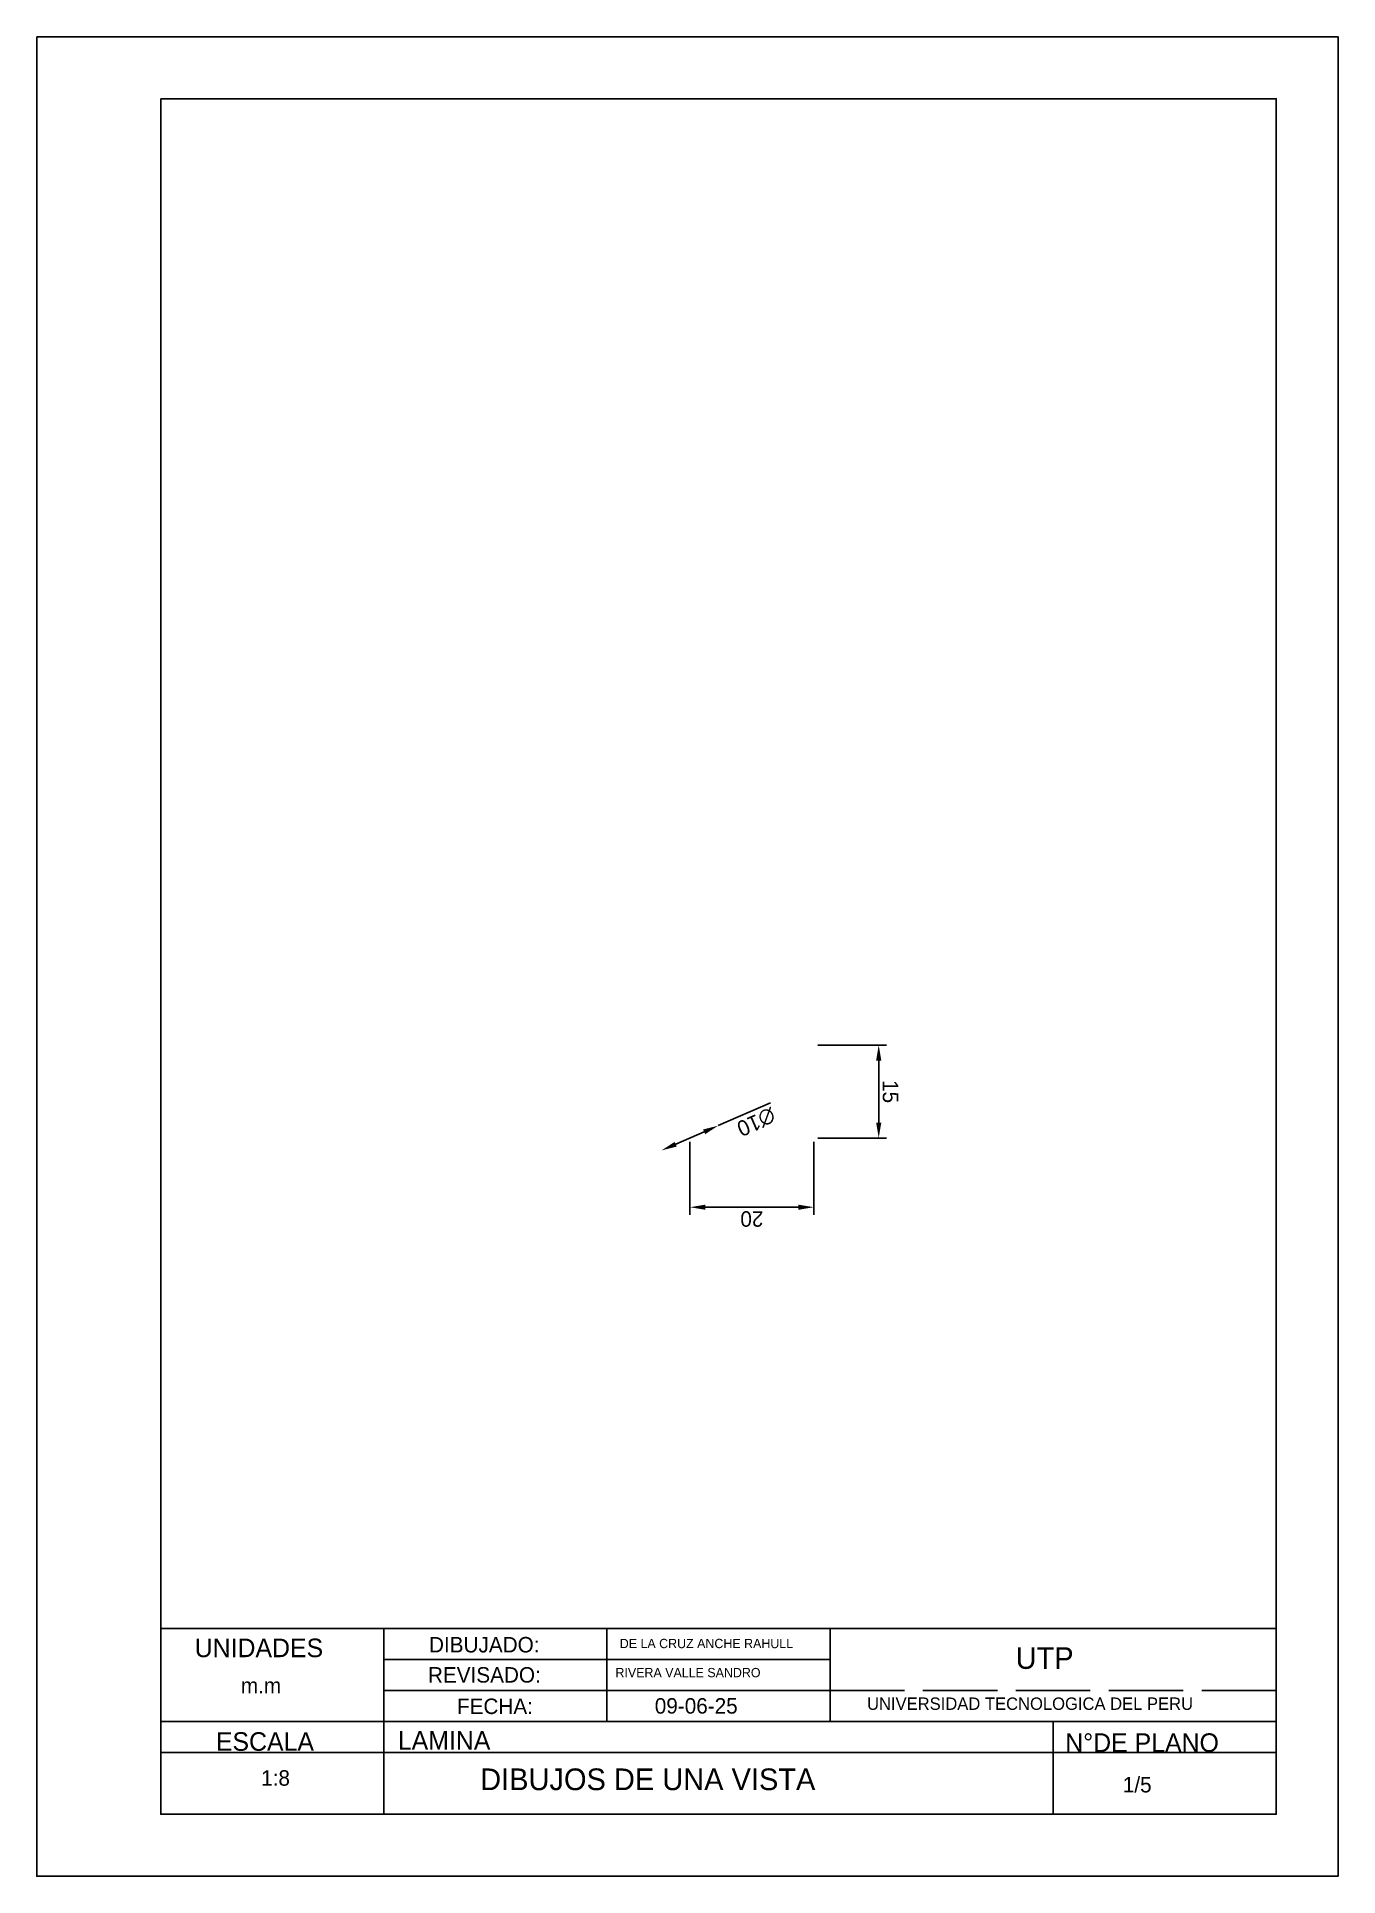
# Model space of a CAD drawing. Header units: millimetres. Extents: x 251 to 461, y -50 to 247.
import ezdxf

# ---------------------------------------------------------------- set-up
doc = ezdxf.new("R2010")
doc.units = ezdxf.units.MM
doc.linetypes.add('ACAD_ISO02W100', pattern=[15, 12, -3])
doc.dimstyles.new('ISO-25', dxfattribs={"dimtxt": 2.5, "dimasz": 2.5, "dimexe": 1.25, "dimexo": 0.625, "dimtad": 1, "dimtxsty": 'Standard', "dimcen": 2.5, "dimadec": 0, "dimazin": 0, "dimtfac": 1, "dimtmove": 0, "dimatfit": 2, "dimfxl": 1, "dimarcsym": 0})

# ---------------------------------------------------------------- blocks, each defined once
blk = doc.blocks.new('*D10')
at = {"color": 0, "lineweight": -2, "transparency": 16777216}
for p, q in [((376.64, 84.13), (387.73, 84.13)), ((386.48, 71.63), (386.48, 81.63)), ((376.64, 69.13), (387.73, 69.13))]:
    blk.add_line(p, q, dxfattribs=at)
at = {"color": 0, "transparency": 16777216}
for points in [[(386.9, 81.63), (386.06, 81.63), (386.48, 84.13)], [(386.9, 71.63), (386.06, 71.63), (386.48, 69.13)]]:
    blk.add_solid(points, dxfattribs=at)
at = {"layer": 'Defpoints', "color": 0, "transparency": 16777216}
for p in [(376.01, 84.13), (386.48, 84.13), (376.01, 69.13)]:
    blk.add_point(p, dxfattribs=at)
at = {"color": 0, "transparency": 16777216, "insert": (388.36, 76.63), "char_height": 2.5, "attachment_point": 5, "rotation": 270}
blk.add_mtext('15', dxfattribs=at)
blk = doc.blocks.new('*D11')
at = {"color": 0, "lineweight": -2, "transparency": 16777216}
for p, q in [((356.01, 68.51), (356.01, 56.71)), ((376.01, 68.51), (376.01, 56.71)), ((373.51, 57.96), (358.51, 57.96))]:
    blk.add_line(p, q, dxfattribs=at)
at = {"color": 0, "transparency": 16777216}
for points in [[(358.51, 57.54), (358.51, 58.37), (356.01, 57.96)], [(373.51, 57.54), (373.51, 58.37), (376.01, 57.96)]]:
    blk.add_solid(points, dxfattribs=at)
at = {"layer": 'Defpoints', "color": 0, "transparency": 16777216}
for p in [(356.01, 69.13), (376.01, 69.13), (356.01, 57.96)]:
    blk.add_point(p, dxfattribs=at)
at = {"color": 0, "transparency": 16777216, "insert": (366.01, 56.08), "char_height": 2.5, "attachment_point": 5, "rotation": 180}
blk.add_mtext('20', dxfattribs=at)
blk = doc.blocks.new('*D13')
at = {"color": 0, "lineweight": -2, "transparency": 16777216}
for p, q in [((360.59, 71.13), (368.99, 74.8)), ((353.72, 68.13), (358.3, 70.13))]:
    blk.add_line(p, q, dxfattribs=at)
at = {"color": 0, "transparency": 16777216}
for points in [[(353.89, 67.75), (353.55, 68.51), (351.43, 67.13)], [(358.47, 69.75), (358.14, 70.51), (360.59, 71.13)]]:
    blk.add_solid(points, dxfattribs=at)
at = {"layer": 'Defpoints', "color": 0, "transparency": 16777216}
for p in [(360.59, 71.13, -10), (351.43, 67.13, -10)]:
    blk.add_point(p, dxfattribs=at)
at = {"color": 0, "transparency": 16777216, "insert": (366.69, 71.75), "char_height": 2.5, "attachment_point": 5, "rotation": 203.6065}
blk.add_mtext('∅10', dxfattribs=at)

msp = doc.modelspace()

# ---------------------------------------------------------------- linework, layer by layer
for p, q in [((450.624, -10.06), (270.624, -10.06)), ((270.624, -10.06), (270.624, -40.06)), ((306.624, -10.06), (306.624, -40.06)), ((342.624, -10.06), (342.624, -25.06)), ((378.624, -10.06), (378.624, -25.06)), ((450.624, -40.06), (450.624, -10.06)), ((306.624, -15.06), (378.624, -15.06)), ((306.624, -20.06), (378.624, -20.06)), ((270.624, -25.06), (450.624, -25.06)), ((270.624, -25.06), (270.624, -30.06)), ((414.624, -25.06), (414.624, -40.06)), ((270.624, -30.06), (450.624, -30.06)), ((270.624, -40.06), (450.624, -40.06)), ((460.619, -50.06), (460.624, -40.06)), ((460.624, -40.06), (460.619, -40.06))]:
    msp.add_line(p, q)
at = {"linetype": 'ACAD_ISO02W100'}
msp.add_line((378.624, -20.06), (450.624, -20.06), dxfattribs=at)
for points in [[(250.619, 246.94), (460.619, 246.94), (460.619, -50.06), (250.619, -50.06)], [(270.624, 236.94), (450.624, 236.94), (450.624, -40.06), (270.624, -40.06)]]:
    msp.add_lwpolyline(points, close=True)

# ---------------------------------------------------------------- texts
for s, height, p in [('UNIDADES', 3, (276.096, -14.693)), ('DIBUJADO:', 2.5, (313.908, -13.929)), ('DE LA CRUZ ANCHE RAHULL', 1.5, (344.694, -13.235)), ('UTP', 3.5, (408.569, -16.583)), ('REVISADO:', 2.5, (313.74, -18.8)), ('RIVERA VALLE SANDRO', 1.5, (343.998, -17.933)), ('m.m', 2.5, (283.549, -20.534)), ('FECHA:', 2.5, (318.422, -23.872)), ('09-06-25', 2.5, (350.342, -23.807)), ('UNIVERSIDAD TECNOLOGICA DEL PERU', 2, (384.592, -23.202)), ('LAMINA', 3, (308.877, -29.631)), ('ESCALA', 3, (279.518, -29.81)), ('N°DE PLANO', 3, (416.583, -29.99)), ('DIBUJOS DE UNA VISTA', 3.5, (322.164, -36.162)), ('1:8', 2.5, (286.825, -35.446)), ('1/5', 2.5, (425.872, -36.537))]:
    msp.add_text(s, height=height).set_placement(p)

# ---------------------------------------------------------------- dimensions: what is measured, and where the dimension line sits
for p2, distance, picture, middle in [((376.011, 84.13), -10.47, '*D10', (388.356, 76.63)), ((356.011, 69.13), 11.174, '*D11', (366.011, 56.081))]:
    dim = msp.add_aligned_dim(p1=(376.011, 69.13), p2=p2, distance=distance, dimstyle='ISO-25')
    dim.commit()
    dim.dimension.update_dxf_attribs({"geometry": picture, "text_midpoint": middle})
dim = msp.add_diameter_dim_2p(p1=(351.43, 67.128, -10), p2=(360.593, 71.133, -10), dimstyle='ISO-25')
dim.commit()
dim.dimension.update_dxf_attribs({"geometry": '*D13', "text_midpoint": (365.938, 73.469), "dimtype": 163})

doc.saveas('drawing.dxf')
